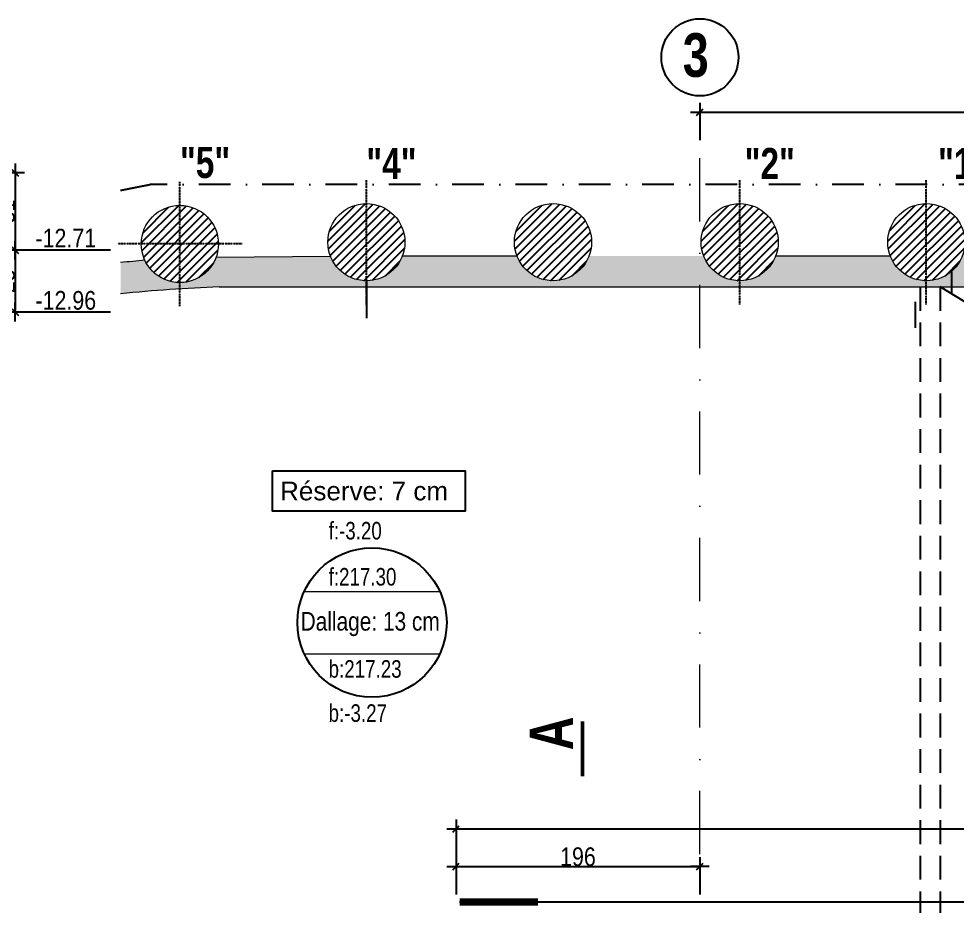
# Model space of a CAD drawing. Header units: millimetres. Extents: x -22 to 27383, y -3644 to 590.
# Drawn here: x 16181 to 16936, y -212 to 502 of the extents above; entities that cross this region are included whole.
import ezdxf
from ezdxf.enums import TextEntityAlignment as Align

# ---------------------------------------------------------------- set-up
doc = ezdxf.new("R2010")
doc.units = ezdxf.units.MM
doc.linetypes.add('CACHEX2', pattern=[19.049999999999997, 12.7, -6.35])
doc.linetypes.add('TIRETPTX2', pattern=[50.8, 25.4, -12.7, 0, -12.7])
for name, color, linetype in [('01_cote_gen', 4, 'Continuous'), ('01_linteaux', 2, 'Continuous'), ('01_poch_murs', 253, 'Continuous'), ('01_texte', 230, 'Continuous'), ('AA_COTES', 2, 'Continuous')]:
    doc.layers.add(name, color=color, linetype=linetype)
for name, color, linetype, lineweight in [('01_murs_coup', 5, 'Continuous', 60), ('01_PIEUX', 5, 'Continuous', 60), ('01_tram_axes', 2, 'TIRETPTX2', 9)]:
    doc.layers.add(name, color=color, linetype=linetype, lineweight=lineweight)
doc.styles.add('ARIAL NA', font='ARIALN.TTF')
doc.styles.add('Eurostile', font='')
doc.styles.add('impact', font='impact.ttf')
doc.styles.add('MATTE_TXT', font='arial.ttf')
doc.styles.add('STYLE2', font='ARIALN.TTF')
doc.styles.get('Eurostile').set_extended_font_data('Eurostile')
doc.dimstyles.new('JB25', dxfattribs={"dimscale": 0.1, "dimtxt": 150, "dimasz": 15, "dimexe": 0.1, "dimexo": 0.1, "dimgap": 0.09, "dimtad": 1, "dimdec": 1, "dimlfac": 0.5, "dimdsep": 46, "dimtxsty": 'STYLE2', "dimblk1": 'BOND_G', "dimblk2": 'BOND_D', "dimsah": 1, "dimcen": 1.5, "dimdle": 0.01, "dimse1": 1, "dimse2": 1, "dimclrd": 4, "dimclre": 2, "dimclrt": 6, "dimazin": 2, "dimtfac": 2.333333333333333, "dimtdec": 1, "dimtix": 1, "dimtmove": 2, "dimatfit": 3, "dimldrblk": 'BOND_G', "dimfxl": 1, "dimtolj": 1, "dimtzin": 0, "dimarcsym": 0})
doc.dimstyles.new('JB50', dxfattribs={"dimscale": 0.1, "dimtxt": 150, "dimasz": 15, "dimexe": 0.1, "dimexo": 0.1, "dimgap": 0.09, "dimtad": 1, "dimdec": 1, "dimdsep": 46, "dimtxsty": 'STYLE2', "dimblk1": 'BOND_G', "dimblk2": 'BOND_D', "dimsah": 1, "dimcen": 1.5, "dimdle": 0.01, "dimse1": 1, "dimse2": 1, "dimclrd": 4, "dimclre": 2, "dimclrt": 6, "dimazin": 2, "dimtfac": 2.333333333333333, "dimtdec": 1, "dimtix": 1, "dimtmove": 2, "dimatfit": 3, "dimldrblk": 'BOND_G', "dimfxl": 1, "dimtolj": 1, "dimtzin": 0, "dimarcsym": 0})

# ---------------------------------------------------------------- blocks, each defined once
blk = doc.blocks.new('BOND_G')
at = {"layer": 'AA_COTES', "color": 0}
for p, q in [((0, -5), (0, 14.99999999999999)), ((5, 0), (-5, 0)), ((1.767766952966312, 1.767766952966312), (-1.767766952966426, -1.767766952966426))]:
    blk.add_line(p, q, dxfattribs=at)
blk = doc.blocks.new('BOND_D')
at = {"layer": 'AA_COTES', "color": 0}
for p, q in [((5, 0), (-5, 0)), ((-1.767766952966312, -1.767766952966312), (1.767766952966426, 1.767766952966426)), ((0, 5), (0, -15))]:
    blk.add_line(p, q, dxfattribs=at)
blk = doc.blocks.new('*D571')
at = {"layer": '01_cote_gen', "color": 4, "lineweight": -2, "transparency": 16777216}
blk.add_line((16730.26144654137, 426.7309839896516), (17337.2614465423, 426.7309839896516), dxfattribs=at)
at = {"layer": 'Defpoints', "color": 0, "transparency": 16777216}
for p in [(17338.7614465423, 426.7309839896516), (16728.76144654137, 412.3999884028776), (17338.7614465423, 396.2787741126449)]:
    blk.add_point(p, dxfattribs=at)
at = {"layer": '01_cote_gen', "color": 4, "lineweight": -2, "transparency": 16777216, "xscale": 1.5, "yscale": 1.5, "zscale": 1.5, "rotation": 180}
blk.add_blockref('BOND_G', (16728.76144654137, 426.7309839896516), dxfattribs=at)
at = {"layer": '01_cote_gen', "color": 4, "lineweight": -2, "transparency": 16777216, "xscale": 1.5, "yscale": 1.5, "zscale": 1.5}
blk.add_blockref('BOND_D', (17338.7614465423, 426.7309839896516), dxfattribs=at)
at = {"layer": '01_cote_gen', "color": 6, "transparency": 16777216, "insert": (17033.76144654184, 434.398578805477), "char_height": 15, "attachment_point": 5, "style": 'STYLE2'}
blk.add_mtext('\\A1;610', dxfattribs=at)
blk = doc.blocks.new('*D1464')
at = {"layer": '01_cote_gen', "color": 4, "lineweight": -2, "transparency": 16777216}
blk.add_line((16534.26144360868, -179.5092605763202), (16727.26144654782, -179.5092605763202), dxfattribs=at)
at = {"layer": 'Defpoints', "color": 0, "transparency": 16777216}
for p in [(16728.76144654782, -159.3215798294417), (16532.76144360868, -171.1898750417458), (16728.76144654782, -179.5092605763202)]:
    blk.add_point(p, dxfattribs=at)
at = {"layer": '01_cote_gen', "color": 4, "lineweight": -2, "transparency": 16777216, "xscale": 1.5, "yscale": 1.5, "zscale": 1.5, "rotation": 180}
blk.add_blockref('BOND_G', (16532.76144360868, -179.5092605763202), dxfattribs=at)
at = {"layer": '01_cote_gen', "color": 4, "lineweight": -2, "transparency": 16777216, "xscale": 1.5, "yscale": 1.5, "zscale": 1.5}
blk.add_blockref('BOND_D', (16728.76144654782, -179.5092605763202), dxfattribs=at)
at = {"layer": '01_cote_gen', "color": 6, "transparency": 16777216, "insert": (16630.76144507825, -171.8416657604949), "char_height": 15, "attachment_point": 5, "style": 'STYLE2'}
blk.add_mtext('\\A1;196', dxfattribs=at)
blk = doc.blocks.new('*D1465')
at = {"layer": '01_cote_gen', "color": 4, "lineweight": -2, "transparency": 16777216}
blk.add_line((16534.26144360868, -149.4402783310059), (17924.24615634272, -149.4402783310059), dxfattribs=at)
at = {"layer": 'Defpoints', "color": 0, "transparency": 16777216}
for p in [(17925.74615634272, -149.4402783310059), (17925.74615634272, -192.4311231281597), (16532.76144360868, -202.0092605763202)]:
    blk.add_point(p, dxfattribs=at)
at = {"layer": '01_cote_gen', "color": 4, "lineweight": -2, "transparency": 16777216, "xscale": 1.5, "yscale": 1.5, "zscale": 1.5, "rotation": 180}
blk.add_blockref('BOND_G', (16532.76144360868, -149.4402783310059), dxfattribs=at)
at = {"layer": '01_cote_gen', "color": 4, "lineweight": -2, "transparency": 16777216, "xscale": 1.5, "yscale": 1.5, "zscale": 1.5}
blk.add_blockref('BOND_D', (17925.74615634272, -149.4402783310059), dxfattribs=at)
at = {"layer": '01_cote_gen', "color": 6, "transparency": 16777216, "insert": (17229.2537999757, -141.7726835151805), "char_height": 15, "attachment_point": 5, "style": 'STYLE2'}
blk.add_mtext('\\A1;1393', dxfattribs=at)
blk = doc.blocks.new('*D1995')
at = {"layer": '01_cote_gen', "color": 4, "lineweight": -2, "transparency": 16777216}
blk.add_line((16178.49142466705, 376.3455786697268), (16178.49142466705, 317.3455786697268), dxfattribs=at)
at = {"layer": 'Defpoints', "color": 0, "transparency": 16777216}
for p in [(16018.78627672776, 377.8455786697268), (16077.15193750067, 315.8455786697268), (16178.49142466705, 315.8455786697268)]:
    blk.add_point(p, dxfattribs=at)
at = {"layer": '01_cote_gen', "color": 4, "lineweight": -2, "transparency": 16777216, "xscale": 1.5, "yscale": 1.5, "zscale": 1.5}
for name, p, rotation in [('BOND_G', (16178.49142466705, 377.8455786697268), 90), ('BOND_D', (16178.49142466705, 315.8455786697268), 270)]:
    blk.add_blockref(name, p, dxfattribs=dict(at, rotation=rotation))
at = {"layer": '01_cote_gen', "color": 6, "transparency": 16777216, "insert": (16170.82382985123, 346.8455786697294), "char_height": 15, "attachment_point": 5, "rotation": 90, "style": 'STYLE2'}
blk.add_mtext('\\A1;31', dxfattribs=at)
blk = doc.blocks.new('*D1996')
at = {"layer": '01_cote_gen', "color": 4, "lineweight": -2, "transparency": 16777216}
blk.add_line((16178.49142466705, 314.3455786697266), (16178.49142466705, 267.345578669727), dxfattribs=at)
at = {"layer": 'Defpoints', "color": 0, "transparency": 16777216}
for p in [(16115.21808596728, 315.8455786697266), (16115.21808596728, 265.845578669727), (16178.49142466705, 265.845578669727)]:
    blk.add_point(p, dxfattribs=at)
at = {"layer": '01_cote_gen', "color": 4, "lineweight": -2, "transparency": 16777216, "xscale": 1.5, "yscale": 1.5, "zscale": 1.5}
for name, p, rotation in [('BOND_G', (16178.49142466705, 315.8455786697266), 90), ('BOND_D', (16178.49142466705, 265.845578669727), 270)]:
    blk.add_blockref(name, p, dxfattribs=dict(at, rotation=rotation))
at = {"layer": '01_cote_gen', "color": 6, "transparency": 16777216, "insert": (16170.82382985123, 290.8455786697294), "char_height": 15, "attachment_point": 5, "rotation": 90, "style": 'STYLE2'}
blk.add_mtext('\\A1;25', dxfattribs=at)

msp = doc.modelspace()

# ---------------------------------------------------------------- hatches: boundary and pattern name
at = {"layer": '01_poch_murs'}
h = msp.add_hatch(dxfattribs=at)
h.set_pattern_fill('ANSI31', color=256, scale=1.5)
h.set_pattern_definition([(45, (-1897.880638439277, 9023.991382899323), (-3.367596045400932, 3.367596045400933), [])])
h.paths.add_polyline_path([(16310.81169380116, 351.7237078079098, 0.4142135623730951), (16279.81169380116, 320.7237078079098), (16310.81169380116, 320.7237078079098)])
h.paths.add_polyline_path([(16310.81169380116, 320.7237078079098), (16279.81169380116, 320.7237078079098, 0.4142135623730951), (16310.81169380116, 289.7237078079098)])
h.paths.add_polyline_path([(16310.81169380116, 351.7237078079098), (16310.81169380116, 320.7237078079098), (16341.81169380116, 320.7237078079098, 0.4142135623730951)])
h.paths.add_polyline_path([(16341.81169380116, 320.7237078079098), (16310.81169380116, 320.7237078079098), (16310.81169380116, 289.7237078079098, 0.4142135623730951)])
h = msp.add_hatch(dxfattribs=at)
h.set_pattern_fill('ANSI31', color=256, scale=1.5)
h.set_pattern_definition([(45, (-1747.965441717995, 9025.4204777638), (-3.367596045400932, 3.367596045400933), [])])
h.paths.add_polyline_path([(16460.72689052244, 353.1528026723873, 0.4142135623730951), (16429.72689052244, 322.1528026723873), (16460.72689052244, 322.1528026723873)])
h.paths.add_polyline_path([(16460.72689052244, 322.1528026723873), (16429.72689052244, 322.1528026723873, 0.4142135623730951), (16460.72689052244, 291.1528026723873)])
h.paths.add_polyline_path([(16460.72689052244, 353.1528026723873), (16460.72689052244, 322.1528026723873), (16491.72689052244, 322.1528026723873, 0.4142135623730951)])
h.paths.add_polyline_path([(16491.72689052244, 322.1528026723873), (16460.72689052244, 322.1528026723873), (16460.72689052244, 291.1528026723873, 0.4142135623730951)])
h = msp.add_hatch(dxfattribs=at)
h.set_pattern_fill('ANSI31', color=256, scale=1.5)
h.set_pattern_definition([(45, (-1597.965441717995, 9025.4204777638), (-3.367596045400932, 3.367596045400933), [])])
h.paths.add_polyline_path([(16610.72689052244, 353.1528026723873, 0.4142135623730951), (16579.72689052244, 322.1528026723873), (16610.72689052244, 322.1528026723873)])
h.paths.add_polyline_path([(16610.72689052244, 322.1528026723873), (16579.72689052244, 322.1528026723873, 0.4142135623730951), (16610.72689052244, 291.1528026723873)])
h.paths.add_polyline_path([(16610.72689052244, 353.1528026723873), (16610.72689052244, 322.1528026723873), (16641.72689052244, 322.1528026723873, 0.4142135623730951)])
h.paths.add_polyline_path([(16641.72689052244, 322.1528026723873), (16610.72689052244, 322.1528026723873), (16610.72689052244, 291.1528026723873, 0.4142135623730951)])
h = msp.add_hatch(dxfattribs=at)
h.set_pattern_fill('ANSI31', color=256, scale=1.5)
h.set_pattern_definition([(45, (-1447.965441717995, 9025.4204777638), (-3.367596045400932, 3.367596045400933), [])])
h.paths.add_polyline_path([(16760.72689052244, 353.1528026723873, 0.4142135623730951), (16729.72689052244, 322.1528026723873), (16760.72689052244, 322.1528026723873)])
h.paths.add_polyline_path([(16760.72689052244, 322.1528026723873), (16729.72689052244, 322.1528026723873, 0.4142135623730951), (16760.72689052244, 291.1528026723873)])
h.paths.add_polyline_path([(16760.72689052244, 353.1528026723873), (16760.72689052244, 322.1528026723873), (16791.72689052244, 322.1528026723873, 0.4142135623730951)])
h.paths.add_polyline_path([(16791.72689052244, 322.1528026723873), (16760.72689052244, 322.1528026723873), (16760.72689052244, 291.1528026723873, 0.4142135623730951)])
h = msp.add_hatch(dxfattribs=at)
h.set_pattern_fill('ANSI31', color=256, scale=1.5)
h.set_pattern_definition([(45, (-1297.965441717995, 9025.4204777638), (-3.367596045400932, 3.367596045400933), [])])
h.paths.add_polyline_path([(16910.72689052244, 353.1528026723873, 0.4142135623730951), (16879.72689052244, 322.1528026723873), (16910.72689052244, 322.1528026723873)])
h.paths.add_polyline_path([(16910.72689052244, 322.1528026723873), (16879.72689052244, 322.1528026723873, 0.4142135623730951), (16910.72689052244, 291.1528026723873)])
h.paths.add_polyline_path([(16910.72689052244, 353.1528026723873), (16910.72689052244, 322.1528026723873), (16941.72689052244, 322.1528026723873, 0.4142135623730951)])
h.paths.add_polyline_path([(16941.72689052244, 322.1528026723873), (16910.72689052244, 322.1528026723873), (16910.72689052244, 291.1528026723873, 0.4142135623730951)])
h = msp.add_hatch(color=256, dxfattribs=at)
h.dxf.hatch_style = 1
h.paths.add_polyline_path([(17925.57084379377, 329.4995929002243), (17711.74299634006, 329.0622365921745), (17293.97541760502, 326.1143281510267), (16941.68976446833, 323.6695218326031, -0.01223710215489975), (16941.72689052245, 322.1528026723872, -0.5031234024134884), (16901.75025184007, 292.4809311782255), (16901.75025170053, 286.1528026723872), (16950.87575652371, 286.1528026723872), (16950.87575652371, 298.7326691438002), (17294.14867647044, 301.1149285162692), (17711.85676608084, 304.0624169989924), (17925.62197784839, 304.4996451941097)])
h = msp.add_hatch(color=256, dxfattribs=at)
h.dxf.hatch_style = 1
h.paths.add_polyline_path([(17925.57084379377, 329.4995929002243), (17711.74299634006, 329.0622365921745), (17293.97541760502, 326.1143281510267), (16941.68976446833, 323.6695218326031, -0.01223710215489975), (16941.72689052245, 322.1528026723872, -0.5031234024134884), (16901.75025184007, 292.4809311782255), (16901.75025170053, 286.1528026723872), (16950.87575652371, 286.1528026723872), (16950.87575652371, 298.7326691438002), (17294.14867647044, 301.1149285162692), (17711.85676608084, 304.0624169989924), (17925.62197784839, 304.4996451941097)])
h = msp.add_hatch(color=256, dxfattribs=at)
h.dxf.hatch_style = 1
h.paths.add_polyline_path([(17925.57084379378, 329.4995929002247), (17711.74299634007, 329.0622365921746), (17293.97541760502, 326.1143281510268), (16941.68976446834, 323.6695218326037, -0.01223710215489975), (16941.72689052244, 322.1528026723873, -0.5031234024134884), (16901.75025184007, 292.4809311782252), (16901.75025170053, 286.1528026723873), (16950.87575652371, 286.1528026723873), (16950.87575652371, 298.7326691438005), (17294.14867647044, 301.1149285162691), (17711.85676608084, 304.062416998992), (17925.62197784839, 304.4996451941101)])
h = msp.add_hatch(color=256, dxfattribs=at)
h.dxf.hatch_style = 1
h.paths.add_polyline_path([(17925.57084379378, 329.4995929002247), (17711.74299634007, 329.0622365921746), (17293.97541760502, 326.1143281510268), (16941.68976446834, 323.6695218326037, -0.01223710215489975), (16941.72689052244, 322.1528026723873, -0.5031234024134884), (16901.75025184007, 292.4809311782252), (16901.75025170053, 286.1528026723873), (16950.87575652371, 286.1528026723873), (16950.87575652371, 298.7326691438005), (17294.14867647044, 301.1149285162691), (17711.85676608084, 304.062416998992), (17925.62197784839, 304.4996451941101)])
h = msp.add_hatch(color=256, dxfattribs=at)
h.dxf.hatch_style = 1
h.paths.add_polyline_path([(17925.57084379377, 329.4995794408787), (17711.74299634006, 329.0622231328289), (17293.97541760502, 326.1143146916811), (16941.68976446833, 323.6695083732584, -0.01223710215489975), (16941.72689052245, 322.1527892130416, -0.5031234024134884), (16901.75025184007, 292.480917718879), (16901.75025170053, 286.1527892130416), (16950.87575652371, 286.1527892130416), (16950.87575652371, 298.7326556844546), (17294.14867647044, 301.1149150569236), (17711.85676608084, 304.0624035396459), (17925.62197784839, 304.4996317347641)])
at = {"layer": '01_poch_murs', "ltscale": 3}
h = msp.add_hatch(color=256, dxfattribs=at)
h.dxf.hatch_style = 1
edge = h.paths.add_edge_path()
edge.add_line((16263.21732463341, 305.7742444943143), (16263.21732463341, 280.6433207360377))
edge.add_arc((16384.54472039451, -890.8165717770931), 1177.72603636374, 92.05394913478739, 95.91300733158329, ccw=False)
edge.add_line((16342.33443329474, 286.1528026723873), (16531.01239652706, 286.1528026723873))
edge.add_line((16531.01239652706, 286.1528026723873), (16531.01239652706, 311.1528026723873))
edge.add_line((16531.01239652706, 311.1528026723873), (16489.70964401483, 311.1528026723873))
edge.add_arc((16460.72689052245, 322.1528026723885), 31.00000000000036, 201.3118853197362, 339.21644040415237, ccw=False)
edge.add_line((16431.84679900363, 310.8860234580326), (16339.9103321868, 310.0340284814748))
edge.add_arc((16310.81169380117, 320.7237078079173), 30.99999999999794, 205.0617590903154, 339.82868109379314, ccw=False)
edge.add_arc((16384.54472039452, -890.8165717772176), 1202.726036363869, 94.85607431749244, 95.7896743282452)
h = msp.add_hatch(color=256, dxfattribs=at)
h.dxf.hatch_style = 1
h.paths.add_polyline_path([(16731.74413703007, 311.1528026723873), (16639.70964401483, 311.1528026723873, -0.6900655593423551), (16581.74413703007, 311.1528026723873), (16531.01239652706, 311.1528026723873), (16531.01239652706, 286.1528026723873), (16901.75025170053, 286.1528026723873), (16901.75025184007, 292.4809311782238, -0.2326350150878918), (16881.74413703007, 311.1528026723873), (16789.70964401483, 311.1528026723873, -0.6900655593423551)])

# ---------------------------------------------------------------- linework, layer by layer
at = {"layer": '01_cote_gen'}
msp.add_line((16930.87575652371, 298.5938723303008), (16930.87575652371, 280.2710450329988), dxfattribs=at)
at = {"layer": '01_linteaux', "linetype": 'TIRETPTX2', "ltscale": 0.01}
for p, q in [((16310.81169380116, 270.7237078079098), (16310.81169380116, 370.7237078079098)), ((16460.72689052244, 272.1528026723873), (16460.72689052244, 372.1528026723873)), ((16760.72689052244, 272.1528026723873), (16760.72689052244, 372.1528026723873)), ((16910.72689052248, 272.1528026724201), (16910.72689052248, 372.1528026724201)), ((16910.72689052244, 272.1528026723873), (16910.72689052244, 372.1528026723873)), ((16360.81169380116, 320.7237078079098), (16260.81169380116, 320.7237078079098))]:
    msp.add_line(p, q, dxfattribs=at)
at = {"layer": '01_linteaux', "color": 5, "linetype": 'TIRETPTX2'}
msp.add_line((16962.26531723013, 368.5322522961684), (16286.84641487741, 368.5322522961684), dxfattribs=at)
at = {"layer": '01_linteaux'}
for p, q in [((16460.72689052244, 291.1528026723873), (16460.72689052244, 261.1528026723873)), ((16901.75025143622, 274.1660436312169), (16901.75025143622, 253.3906623472186))]:
    msp.add_line(p, q, dxfattribs=at)
at = {"layer": '01_linteaux', "linetype": 'CACHEX2', "ltscale": 1.5}
for p, q in [((16905.76175102383, 286.1528026723873), (16905.76175102383, -241.8339565320969)), ((16905.76175102383, 286.1528026723873), (16905.76175102383, -241.8339565320969)), ((16921.76174948139, 286.1528026723873), (16921.76174948139, -241.8339565315338)), ((16921.76174948139, 286.1528026723873), (16921.76174948139, -241.8339565315338))]:
    msp.add_line(p, q, dxfattribs=at)
at = {"layer": '01_linteaux', "color": 5, "linetype": 'TIRETPTX2'}
msp.add_open_spline([(16263.21732463341, 363.8804602417893), (16271.44307494672, 365.4998404021603), (16279.66882526003, 367.1192205625313), (16283.25762006872, 367.8257364293497), (16286.84641487741, 368.5322522961682)], degree=2, knots=[0.9574261847212919, 0.9574261847212919, 0.9574261847212919, 1, 1, 1.018574437764209, 1.018574437764209, 1.018574437764209], dxfattribs=at)
at = {"layer": '01_murs_coup', "linetype": 'Continuous', "lineweight": 5}
for p, q in [((16339.9103321868, 310.0340284814748), (16431.84679900363, 310.8860234580326)), ((16489.70964401483, 311.1528026723873), (16581.74413703007, 311.1528026723873)), ((16789.70964401483, 311.1528026723873), (16881.74413703007, 311.1528026723873)), ((16342.33443329439, 286.1528026723873), (16901.82689052244, 286.1528026723873)), ((16410.75372279624, 41.50691591303723), (16519.77220837694, 41.50691591303723)), ((16410.75372280125, -8.642558688202257), (16519.77220838195, -8.642558666432592))]:
    msp.add_line(p, q, dxfattribs=at)
for centre, radius, start, end in [((16384.54472039451, -890.8165717770925), 1202.726036363743, 94.85607431753868, 95.78967432824537), ((16384.54472039451, -890.8165717770961), 1177.726036363743, 92.05394913490186, 95.91300733158315)]:
    msp.add_arc(centre, radius, start, end, dxfattribs=at)
at = {"layer": '01_PIEUX', "linetype": 'Continuous', "lineweight": 5}
msp.add_line((16901.82689052244, 286.1528026723873), (16950.87575652371, 286.1528026723873), dxfattribs=at)
for centre in [(16310.81169380116, 320.7237078079098), (16460.72689052244, 322.1528026723873), (16610.72689052244, 322.1528026723873), (16760.72689052244, 322.1528026723873), (16910.72689052244, 322.1528026723873)]:
    msp.add_circle(centre, 31, dxfattribs=at)
at = {"layer": '01_texte'}
for p, q in [((16255.19610676608, 315.8455786697266), (16185.99142466705, 315.8455786697266)), ((17368.90679667381, 16.51977101506145), (16921.76174948139, 286.1528026723872)), ((17368.90679667381, 16.51977101506145), (16921.76174948139, 286.1528026723872)), ((17368.90679667381, 16.51975755571584), (16921.76174948139, 286.1527892130416)), ((16255.19610676608, 265.845578669727), (16185.99142466705, 265.845578669727)), ((17925.62197784839, -208.1706139572925), (16535.64532007268, -208.1706139572925))]:
    msp.add_line(p, q, dxfattribs=at)
msp.add_lwpolyline([(16385.36098913088, 138.2857406564727), (16540.08621507656, 138.2857406564727), (16540.08621507656, 105.9926787976075), (16385.36098913088, 105.9926787976075)], close=True, dxfattribs=at)
for points, const_width in [([(16634.49790233442, -62.95897328868159), (16634.49790233442, -107.2105551678615)], 3), ([(16535.64532007268, -208.1706139572925), (16598.58519290164, -208.1706139572925)], 6), ([(16535.64532007268, -208.1706139572925), (16590.53564735156, -208.1706139572925)], 3)]:
    msp.add_lwpolyline(points, dxfattribs=dict(at, const_width=const_width))
for centre, radius in [((16728.76144654116, 470.7304725844951), 30.98012461480685), ((16465.26296558659, 16.43217861786354), 59.99999999999454)]:
    msp.add_circle(centre, radius, dxfattribs=at)
at = {"layer": '01_tram_axes', "color": 253, "ltscale": 2}
msp.add_line((16728.76144656944, -2101.995600205482), (16728.76144654116, 439.7503479696879), dxfattribs=at)

# ---------------------------------------------------------------- texts
at = {"layer": '01_texte', "style": 'impact'}
msp.add_text('3', height=35, dxfattribs=at).set_placement((16725.42199123975, 472.6121105560305), align=Align.MIDDLE_CENTER)
for s, height, rotation, p in [('"5"', 25, 5.169332623788947e-08, (16331.07656391206, 366.2805584109057)), ('"4"', 25, 5.169332623788947e-08, (16480.83713200088, 365.3274275486702)), ('"2"', 25, 5.169332623788947e-08, (16784.87811566953, 365.3274275486702)), ('"1"', 25, 5.169332623788947e-08, (16940.31443941645, 365.3274275486702)), ('A', 35, 90.00000005169333, (16637.35044637047, -72.61796272933861))]:
    msp.add_text(s, height=height, rotation=rotation, dxfattribs=at).set_placement(p, align=Align.BOTTOM_CENTER)
at = {"layer": '01_texte'}
for s, style, p in [('-12.71', 'ARIAL NA', (16194.80915267221, 317.9228368264583)), ('-12.96', 'ARIAL NA', (16194.80915267221, 267.9228368264587)), ('Réserve: 7 cm', 'MATTE_TXT', (16391.33720383581, 114.6847821536959))]:
    msp.add_text(s, height=15, dxfattribs=dict(at, style=style)).set_placement(p)
at = {"layer": '01_texte', "style": 'Eurostile', "width": 0.8}
for s, p in [('f:-3.20', (16430.35528949699, 83.24379104991488)), ('f:217.30', (16430.35528949699, 46.21051194771383)), ('b:217.23', (16430.35528949699, -27.8595707901394)), ('b:-3.27', (16430.35528949699, -63.34635680795225))]:
    msp.add_text(s, height=14.09733072916667, rotation=5.719209817114066e-09, dxfattribs=at).set_placement(p)
at = {"layer": '01_texte', "style": 'MATTE_TXT', "width": 0.8}
msp.add_text('Dallage: 13 cm', height=15, dxfattribs=at).set_placement((16463.77271633369, 5.490841741900226), align=Align.BOTTOM_CENTER)

# ---------------------------------------------------------------- dimensions: what is measured, and where the dimension line sits
at = {"layer": '01_cote_gen'}
for base, p1, p2, picture, middle in [((17338.7614465423, 426.7309839896516), (16728.76144654137, 412.3999884028776), (17338.7614465423, 396.2787741126449), '*D571', (17033.76144654184, 434.398578805477)), ((17925.74615634272, -149.4402783310059), (16532.76144360868, -202.0092605763202), (17925.74615634272, -192.4311231281597), '*D1465', (17229.2537999757, -141.7726835151805)), ((16728.76144654782, -179.5092605763202), (16532.76144360868, -171.1898750417458), (16728.76144654782, -159.3215798294417), '*D1464', (16630.76144507825, -171.8416657604949))]:
    dim = msp.add_linear_dim(base=base, p1=p1, p2=p2, dimstyle='JB50', dxfattribs=at)
    dim.commit()
    dim.dimension.update_dxf_attribs({"geometry": picture, "text_midpoint": middle})
for base, p1, p2, picture, middle in [((16178.49142466705, 315.8455786697268), (16018.78627672776, 377.8455786697268), (16077.15193750067, 315.8455786697268), '*D1995', (16170.82382985123, 346.8455786697294)), ((16178.49142466705, 265.845578669727), (16115.21808596728, 315.8455786697266), (16115.21808596728, 265.845578669727), '*D1996', (16170.82382985123, 290.8455786697294))]:
    dim = msp.add_linear_dim(base=base, p1=p1, p2=p2, angle=90, dimstyle='JB25', dxfattribs=at)
    dim.commit()
    dim.dimension.update_dxf_attribs({"geometry": picture, "text_midpoint": middle})

doc.saveas('drawing.dxf')
